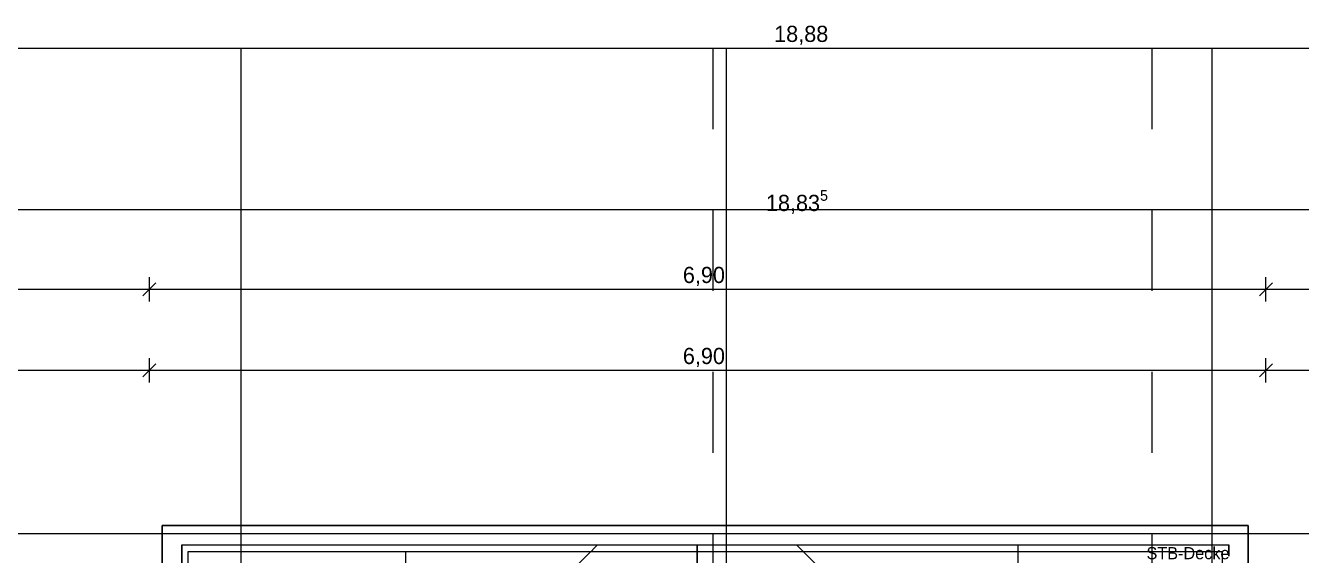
# Model space of a CAD drawing. Header units: metres. Extents: x -4 to 206, y -18 to 45.
# Drawn here: x 37.97 to 45.85, y -1.14 to 2.14 of the extents above; entities that cross this region are included whole.
import ezdxf

# ---------------------------------------------------------------- set-up
doc = ezdxf.new("R2010")
doc.units = ezdxf.units.M
doc.header["$MEASUREMENT"] = 0
doc.set_wipeout_variables(frame=1)
for name, pattern in [('Baufluchtlinie', [0.013, 0.008, -0.005]), ('Schnittlinie', [0.006, 0.003, -0.0015, 0, -0.0015]), ('Untersicht', [0.001, 0.0005, -0.0005]), ('Wipeout_Contour', [1, 0, -1])]:
    doc.linetypes.add(name, pattern=pattern)
for name, color, linetype in [('3._DD PP STG2_4_000 Achsraster', 7, 'Continuous'), ('3._DD PP STG2_4_110 Wand Aussen', 7, 'Continuous'), ('3._DD PP STG2_4_140 Brüstung', 7, 'Continuous'), ('3._DD PP STG2_4_210 Decke', 7, 'Continuous'), ('3._DD PP STG2_4_220 Bodenaufbau - Außen_ Gefälle', 7, 'Continuous'), ('3._DD PP STG2_4_221 Bodenaufbau - Abdichtung', 7, 'Continuous'), ('3._DD PP STG2_4_810 Raum', 7, 'Continuous'), ('3._DD PP STG2_4_851 Marker Schnitt', 7, 'Continuous'), ('3._DD PP STG2_4_950 Polierplan Bemaßung', 7, 'Continuous'), ('3._DD PP STG2_4_955-1 Polierplan Beschriftung - STB Decke', 7, 'Continuous')]:
    doc.layers.add(name, color=color, linetype=linetype)
doc.styles.add('ERSTELLTER_STIL_2', font='')
doc.styles.get('ERSTELLTER_STIL_2').set_extended_font_data('Eurostile')

msp = doc.modelspace()

# ---------------------------------------------------------------- linework, layer by layer
at = {"layer": '3._DD PP STG2_4_000 Achsraster', "color": 5, "linetype": 'Continuous', "lineweight": 0, "ltscale": 1000}
msp.add_line((31.8, 1.9963), (54.3, 1.9963), dxfattribs=at)
at = {"layer": '3._DD PP STG2_4_210 Decke', "color": 7, "linetype": 'Continuous', "lineweight": 13, "ltscale": 1000, "flags": 128}
msp.add_lwpolyline([(38.685, -3.8437), (40.915, -3.8437), (43.435, -3.8437), (45.685, -3.8437), (45.685, -2.5737), (45.405, -2.5737), (45.405, -1.0737), (38.935, -1.0737), (38.935, -2.5337), (38.685, -2.5337)], close=True, dxfattribs=at)
at = {"layer": '3._DD PP STG2_4_220 Bodenaufbau - Außen_ Gefälle', "color": 7, "linetype": 'Continuous', "lineweight": 13, "ltscale": 1000, "flags": 128}
msp.add_lwpolyline([(38.685, -2.5337), (38.685, -3.8437), (40.915, -3.8437), (40.915, -3.5937), (43.435, -3.5937), (43.435, -3.8437), (45.685, -3.8437), (45.685, -2.5737), (45.405, -2.5737), (45.405, -1.0737), (38.935, -1.0737), (38.935, -2.5337)], close=True, dxfattribs=at)
at = {"layer": '3._DD PP STG2_4_810 Raum', "color": 8, "linetype": 'Baufluchtlinie', "lineweight": 13, "ltscale": 1000, "flags": 128}
msp.add_lwpolyline([(38.935, -1.0737), (38.935, -2.5337), (38.685, -2.5337), (38.685, -3.9237), (40.995, -3.9237), (40.995, -3.6737), (43.355, -3.6737), (43.355, -3.9237), (45.765, -3.9237), (45.765, -2.5737), (45.405, -2.5737), (45.405, -1.0737)], close=True, dxfattribs=at)
at = {"layer": '3._DD PP STG2_4_950 Polierplan Bemaßung', "color": 1, "linetype": 'Continuous', "lineweight": 13, "ltscale": 1000, "true_color": 0xfb0106}
for p, q in [((33.355, 1.9957), (52.235, 1.9957)), ((33.3562, 0.9994), (52.1926, 0.9994)), ((38.735, 0.431), (38.735, 0.581)), ((45.635, 0.431), (45.635, 0.581)), ((33.3562, 0.506), (38.735, 0.506)), ((38.775, 0.546), (38.695, 0.466)), ((38.735, 0.506), (45.635, 0.506)), ((45.675, 0.546), (45.595, 0.466)), ((45.635, 0.506), (52.1926, 0.506))]:
    msp.add_line(p, q, dxfattribs=at)
at = {"layer": '3._DD PP STG2_4_950 Polierplan Bemaßung', "color": 7, "linetype": 'Continuous', "lineweight": 13, "ltscale": 1000}
for p, q in [((38.735, -0.0697), (38.735, 0.0803)), ((45.635, -0.0697), (45.635, 0.0803)), ((33.3711, 0.0053), (38.735, 0.0053)), ((38.775, 0.0453), (38.695, -0.0347)), ((38.735, 0.0053), (45.635, 0.0053)), ((45.675, 0.0453), (45.595, -0.0347)), ((45.635, 0.0053), (52.2, 0.0053))]:
    msp.add_line(p, q, dxfattribs=at)

# ---------------------------------------------------------------- texts
at = {"layer": '3._DD PP STG2_4_950 Polierplan Bemaßung', "color": 1, "linetype": 'Continuous', "lineweight": 13, "true_color": 0xfb0106, "char_height": 0.1, "attachment_point": 7, "style": 'ERSTELLTER_STIL_2'}
for s, insert, width in [('\\A1;{\\pql;\\fEurostile|b0|i0|c0|p0;\\W1.000000;18,88}', (42.5958, 2.0157), 0.398365), ('\\A1;{\\pql;\\fEurostile|b0|i0|c0|p0;\\W1.000000;6,90}', (42.0318, 0.526), 0.306373)]:
    msp.add_mtext(s, dxfattribs=dict(at, insert=insert, width=width))
at = {"layer": '3._DD PP STG2_4_950 Polierplan Bemaßung', "color": 1, "linetype": 'Continuous', "lineweight": 13, "true_color": 0xfb0106, "insert": (42.5449, 0.9604), "char_height": 0.1, "attachment_point": 7, "style": 'ERSTELLTER_STIL_2'}
msp.add_mtext('\\A1;{\\pql;\\fEurostile|b0|i0|c0|p0;\\W1.000000;18,83\\fEurostile|b0|i0|c0|p0;\\W1.000000;\\A1{\\H.66x;\\S5^  ;}}', dxfattribs=at)
at = {"layer": '3._DD PP STG2_4_950 Polierplan Bemaßung', "color": 7, "linetype": 'Continuous', "lineweight": 13, "insert": (42.0318, 0.0253), "char_height": 0.1, "width": 0.306373, "attachment_point": 7, "style": 'ERSTELLTER_STIL_2'}
msp.add_mtext('\\A1;{\\pql;\\fEurostile|b0|i0|c0|p0;\\W1.000000;6,90}', dxfattribs=at)

# ---------------------------------------------------------------- next in the draw order: wipeouts: each hides what was drawn before it
at = {"color": 254, "linetype": 'Wipeout_Contour', "lineweight": 0, "ltscale": 117.17097}
msp.add_wipeout([(38.8151, -0.9538), (38.8151, -1.1138), (38.9751, -1.1138)], dxfattribs=at).dxf.layer = '3._DD PP STG2_4_110 Wand Aussen'
at = {"color": 254, "linetype": 'Wipeout_Contour', "lineweight": 0, "ltscale": 136.784305}
msp.add_wipeout([(45.5249, -0.9538), (45.365, -0.9538), (45.365, -1.1138)], dxfattribs=at).dxf.layer = '3._DD PP STG2_4_110 Wand Aussen'

# ---------------------------------------------------------------- next in the draw order: wipeouts: each hides what was drawn before it
at = {"color": 254, "linetype": 'Wipeout_Contour', "lineweight": 0, "ltscale": 181.951744}
msp.add_wipeout([(45.365, -1.1138), (45.365, -2.4538), (45.5249, -2.4538), (45.5249, -1.1138)], dxfattribs=at).dxf.layer = '3._DD PP STG2_4_110 Wand Aussen'

# ---------------------------------------------------------------- next in the draw order: wipeouts: each hides what was drawn before it
at = {"color": 254, "linetype": 'Wipeout_Contour', "lineweight": 0, "ltscale": 135.970968}
msp.add_wipeout([(45.365, -1.1138), (45.5249, -1.1138), (45.5249, -0.9538)], dxfattribs=at).dxf.layer = '3._DD PP STG2_4_110 Wand Aussen'

# ---------------------------------------------------------------- next in the draw order: linework, layer by layer
at = {"layer": '3._DD PP STG2_4_110 Wand Aussen', "color": 7, "linetype": 'Continuous', "lineweight": 18, "ltscale": 1000}
msp.add_line((45.5249, -0.9538), (45.5249, -2.4536), dxfattribs=at)
at = {"layer": '3._DD PP STG2_4_110 Wand Aussen', "color": 7, "linetype": 'Continuous', "lineweight": 18, "ltscale": 1000, "flags": 128}
for points in [[(45.5251, -2.4536), (45.5251, -0.9536)], [(45.365, -1.1138), (45.365, -2.4538)]]:
    msp.add_lwpolyline(points, dxfattribs=at)
at = {"layer": '3._DD PP STG2_4_221 Bodenaufbau - Abdichtung', "color": 171, "linetype": 'Schnittlinie', "lineweight": 13, "ltscale": 1000, "true_color": 0x6c6cff, "flags": 128}
for points in [[(45.405, -1.0737), (45.405, -1.1437)], [(45.4052, -1.1436), (45.4052, -1.0737)]]:
    msp.add_lwpolyline(points, dxfattribs=at)

# ---------------------------------------------------------------- next in the draw order: wipeouts: each hides what was drawn before it
at = {"color": 254, "linetype": 'Wipeout_Contour', "lineweight": 0, "ltscale": 168.747149}
msp.add_wipeout([(38.9751, -1.1138), (45.365, -1.1138), (45.365, -0.9538), (38.9751, -0.9538)], dxfattribs=at).dxf.layer = '3._DD PP STG2_4_110 Wand Aussen'

# ---------------------------------------------------------------- next in the draw order: linework, layer by layer
at = {"layer": '3._DD PP STG2_4_221 Bodenaufbau - Abdichtung', "color": 171, "linetype": 'Schnittlinie', "lineweight": 13, "ltscale": 1000, "true_color": 0x6c6cff, "flags": 128}
for points in [[(40.135, -2.4437), (41.505, -1.0737)], [(41.505, -1.0737), (40.135, -2.4437)], [(41.505, -1.0737), (42.12, -1.0737)], [(42.12, -1.0737), (42.12, -3.6737)], [(42.12, -3.6737), (42.12, -1.0737)], [(42.12, -1.0737), (42.735, -1.0737)], [(42.735, -1.0737), (45.405, -1.0737)], [(44.105, -2.4437), (42.735, -1.0737)], [(42.735, -1.0737), (44.105, -2.4437)]]:
    msp.add_lwpolyline(points, dxfattribs=at)
at = {"layer": '3._DD PP STG2_4_950 Polierplan Bemaßung', "color": 171, "linetype": 'Continuous', "lineweight": 13, "ltscale": 1000, "true_color": 0x6c6cff}
for p, q in [((44.105, -1.5878), (44.105, -1.0715)), ((40.3208, -1.6351), (40.3208, -1.1189))]:
    msp.add_line(p, q, dxfattribs=at)

# ---------------------------------------------------------------- next in the draw order: texts
at = {"layer": '3._DD PP STG2_4_955-1 Polierplan Beschriftung - STB Decke', "color": 76, "linetype": 'Continuous', "lineweight": 13, "true_color": 0x3f7f02, "insert": (44.8971, -1.087), "char_height": 0.075, "attachment_point": 1, "style": 'ERSTELLTER_STIL_2'}
msp.add_mtext('\\A1;{\\pql;\\fEurostile|b0|i0|c0|p0;\\W1.000000;STB-Decke}', dxfattribs=at)

# ---------------------------------------------------------------- next in the draw order: wipeouts: each hides what was drawn before it
at = {"color": 254, "linetype": 'Wipeout_Contour', "lineweight": 0, "ltscale": 116.300413}
msp.add_wipeout([(38.9751, -0.9538), (38.8151, -0.9538), (38.9751, -1.1138)], dxfattribs=at).dxf.layer = '3._DD PP STG2_4_110 Wand Aussen'

# ---------------------------------------------------------------- next in the draw order: linework, layer by layer
at = {"layer": '3._DD PP STG2_4_110 Wand Aussen', "color": 7, "linetype": 'Continuous', "lineweight": 18, "ltscale": 1000, "flags": 128}
msp.add_lwpolyline([(38.9751, -1.1138), (45.365, -1.1138)], dxfattribs=at)
at = {"layer": '3._DD PP STG2_4_221 Bodenaufbau - Abdichtung', "color": 171, "linetype": 'Schnittlinie', "lineweight": 13, "ltscale": 1000, "true_color": 0x6c6cff, "flags": 128}
msp.add_lwpolyline([(38.935, -1.0737), (41.505, -1.0737)], dxfattribs=at)

# ---------------------------------------------------------------- next in the draw order: wipeouts: each hides what was drawn before it
at = {"color": 254, "linetype": 'Wipeout_Contour', "lineweight": 0, "ltscale": 123.711856}
msp.add_wipeout([(38.8151, -0.9538), (45.5249, -0.9538), (38.8151, -0.9536)], dxfattribs=at).dxf.layer = '3._DD PP STG2_4_110 Wand Aussen'

# ---------------------------------------------------------------- next in the draw order: linework, layer by layer
at = {"layer": '3._DD PP STG2_4_000 Achsraster', "color": 5, "linetype": 'Continuous', "lineweight": 0, "ltscale": 1000}
for p, q in [((39.3, 1.9963), (39.3, -16.0037)), ((42.3, 1.9963), (42.3, -16.0037)), ((45.3, 1.9963), (45.3, -16.0037))]:
    msp.add_line(p, q, dxfattribs=at)
at = {"layer": '3._DD PP STG2_4_110 Wand Aussen', "color": 7, "linetype": 'Continuous', "lineweight": 18, "ltscale": 1000}
msp.add_line((38.8151, -0.9538), (45.5249, -0.9538), dxfattribs=at)
at = {"layer": '3._DD PP STG2_4_110 Wand Aussen', "color": 7, "linetype": 'Continuous', "lineweight": 18, "ltscale": 1000, "flags": 128}
msp.add_lwpolyline([(45.5249, -0.9536), (38.815, -0.9536)], dxfattribs=at)
at = {"layer": '3._DD PP STG2_4_851 Marker Schnitt', "color": 7, "linetype": 'Untersicht', "lineweight": 13, "ltscale": 1000}
for p, q in [((42.2179, 1.9963), (42.2179, -9.1314)), ((44.93, 1.9963), (44.93, -15.6487))]:
    msp.add_line(p, q, dxfattribs=at)

# ---------------------------------------------------------------- next in the draw order: wipeouts: each hides what was drawn before it
at = {"color": 254, "linetype": 'Wipeout_Contour', "lineweight": 0, "ltscale": 155.776546}
msp.add_wipeout([(38.8151, -1.1138), (38.8151, -2.4138), (38.9751, -2.4138), (38.9751, -1.1138)], dxfattribs=at).dxf.layer = '3._DD PP STG2_4_140 Brüstung'

# ---------------------------------------------------------------- next in the draw order: linework, layer by layer
at = {"layer": '3._DD PP STG2_4_140 Brüstung', "color": 7, "linetype": 'Continuous', "lineweight": 18, "ltscale": 1000, "flags": 128}
msp.add_lwpolyline([(38.9751, -2.5738), (38.9751, -1.1138)], dxfattribs=at)
at = {"layer": '3._DD PP STG2_4_221 Bodenaufbau - Abdichtung', "color": 171, "linetype": 'Schnittlinie', "lineweight": 13, "ltscale": 1000, "true_color": 0x6c6cff, "flags": 128}
for points in [[(38.9349, -1.0737), (38.9349, -1.2436)], [(38.935, -1.2437), (38.935, -1.0737)]]:
    msp.add_lwpolyline(points, dxfattribs=at)

# ---------------------------------------------------------------- next in the draw order: wipeouts: each hides what was drawn before it
at = {"color": 254, "linetype": 'Wipeout_Contour', "lineweight": 0, "ltscale": 116.131164}
msp.add_wipeout([(38.8151, -2.4136), (38.8151, -0.9538), (38.815, -2.4136)], dxfattribs=at).dxf.layer = '3._DD PP STG2_4_140 Brüstung'

# ---------------------------------------------------------------- next in the draw order: linework, layer by layer
at = {"layer": '3._DD PP STG2_4_000 Achsraster', "color": 5, "linetype": 'Continuous', "lineweight": 0, "ltscale": 1000}
msp.add_line((31.8, -1.0037), (54.3, -1.0037), dxfattribs=at)
at = {"layer": '3._DD PP STG2_4_140 Brüstung', "color": 7, "linetype": 'Continuous', "lineweight": 18, "ltscale": 1000}
msp.add_line((38.8151, -2.4136), (38.8151, -0.9538), dxfattribs=at)
at = {"layer": '3._DD PP STG2_4_140 Brüstung', "color": 7, "linetype": 'Continuous', "lineweight": 18, "ltscale": 1000, "flags": 128}
msp.add_lwpolyline([(38.815, -0.9538), (38.815, -2.4136)], dxfattribs=at)

doc.saveas('drawing.dxf')
